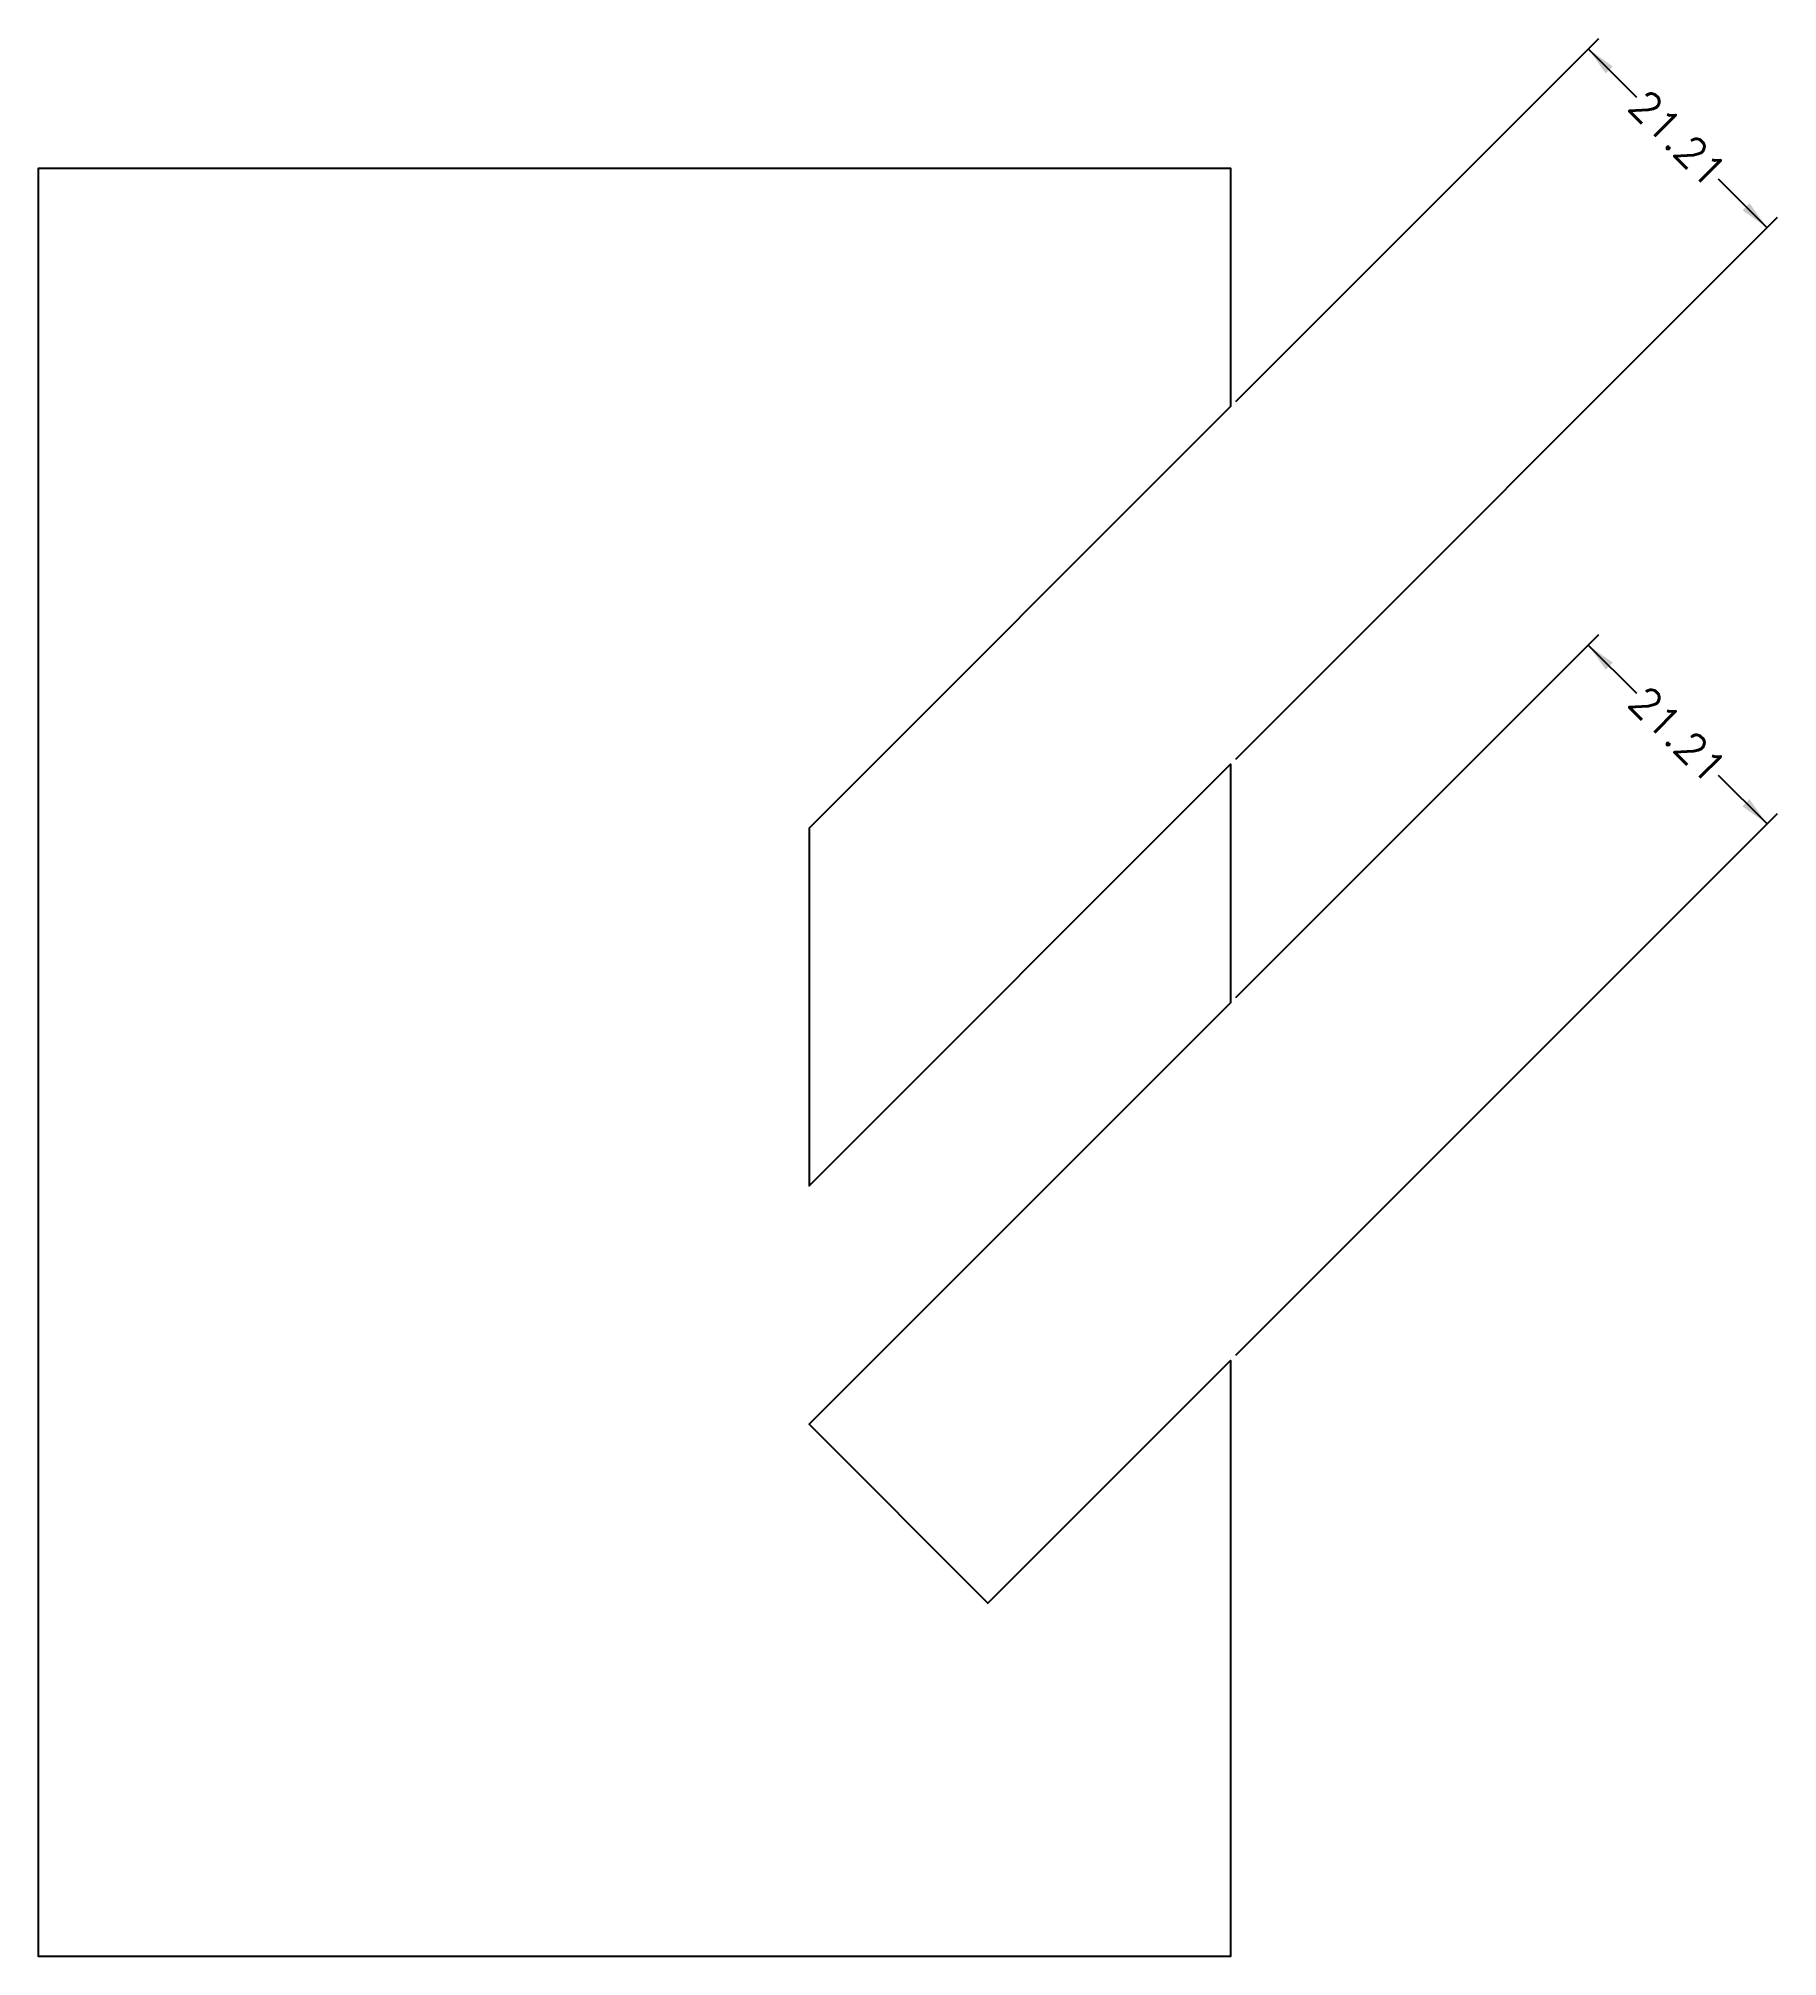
# Model space of a CAD drawing. Extents: x 0 to 146, y 0 to 161.
import ezdxf
from ezdxf.enums import TextEntityAlignment as Align

# ---------------------------------------------------------------- set-up
doc = ezdxf.new("R2010")
doc.units = 0
doc.layers.get('0').update_dxf_attribs({"linetype": 'CONTINUOUS'})
doc.layers.add('Dimension', color=94, linetype='CONTINUOUS')
doc.styles.get("Standard").update_dxf_attribs({"font": 'SIMPLEX'})
doc.dimstyles.get("Standard").update_dxf_attribs({"dimtxt": 2.5, "dimasz": 2.5, "dimexe": 1.25, "dimexo": 0.625, "dimtad": 0, "dimzin": 0, "dimcen": 2.5, "dimazin": 3, "dimtfac": 1, "dimtmove": 0, "dimatfit": 3})

# ---------------------------------------------------------------- blocks, each defined once
blk = doc.blocks.new('*D1')
at = {"layer": 'Dimension'}
for p, q in [((100.441942, 130.441942), (130.883883, 160.883883)), ((130, 160), (130, 160)), ((134.070532, 155.929468), (130, 160)), ((145, 145), (140.929468, 149.070532)), ((100.441942, 100.441942), (145.883883, 145.883883)), ((145, 145), (145, 145))]:
    blk.add_line(p, q, dxfattribs=at)
for points in [[(131.473139, 157.937605), (132.062395, 158.526861), (130, 160)], [(143.526861, 147.062395), (142.937605, 146.473139), (145, 145)]]:
    blk.add_solid(points, dxfattribs=at)
blk.add_text('21.21', height=2.5, rotation=-45, dxfattribs=at).set_placement((137.5, 152.5), align=Align.MIDDLE_CENTER)
blk = doc.blocks.new('*D2')
at = {"layer": 'Dimension'}
for p, q in [((100.441942, 80.441942), (130.883883, 110.883883)), ((130, 110), (130, 110)), ((134.070532, 105.929468), (130, 110)), ((145, 95), (140.929468, 99.070532)), ((100.441942, 50.441942), (145.883883, 95.883883)), ((145, 95), (145, 95))]:
    blk.add_line(p, q, dxfattribs=at)
for points in [[(131.473139, 107.937605), (132.062395, 108.526861), (130, 110)], [(143.526861, 97.062395), (142.937605, 96.473139), (145, 95)]]:
    blk.add_solid(points, dxfattribs=at)
blk.add_text('21.21', height=2.5, rotation=-45, dxfattribs=at).set_placement((137.5, 102.5), align=Align.MIDDLE_CENTER)

msp = doc.modelspace()

# ---------------------------------------------------------------- linework, layer by layer
msp.add_lwpolyline([(100, 80), (64.644661, 44.644661), (79.644661, 29.644661), (100, 50), (100, 0), (0, 0), (0, 150), (100, 150), (100, 130), (64.644661, 94.644661), (64.644661, 64.644661), (100, 100)], close=True)

# ---------------------------------------------------------------- dimensions: what is measured, and where the dimension line sits
at = {"layer": 'Dimension'}
for base, p1, p2, angle, picture, middle in [((140, 150), (100, 100), (100, 130), 135, '*D1', (137.5, 152.5)), ((140, 100), (100, 50), (100, 80), 315, '*D2', (137.5, 102.5))]:
    dim = msp.add_linear_dim(base=base, p1=p1, p2=p2, angle=angle, dimstyle='STANDARD', dxfattribs=at)
    dim.commit()
    dim.dimension.update_dxf_attribs({"geometry": picture, "text_midpoint": middle})

doc.saveas('drawing.dxf')
